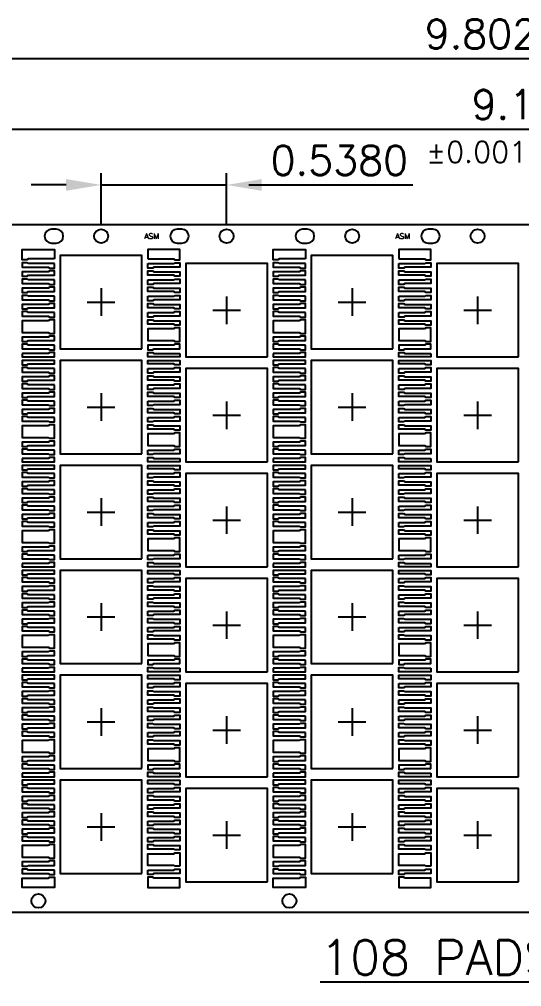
# Model space of a CAD drawing. Extents: x 32 to 268, y 59 to 388.
# Drawn here: x 98.9 to 142, y 58.9 to 141.9 of the extents above; entities that cross this region are included whole.
import ezdxf
from ezdxf.enums import TextEntityAlignment as Align
from ezdxf.lldxf.tags import DXFTag

# ---------------------------------------------------------------- set-up
doc = ezdxf.new("R2010")
doc.units = 0
doc.header["$LTSCALE"] = 8
doc.header["$MEASUREMENT"] = 0
for name, color, linetype in [('CEN', 2, 'CENTER'), ('COIN-LINE', 4, 'Continuous'), ('DIM', 7, 'Continuous'), ('LF-LINE', 1, 'Continuous'), ('PKG-OUT', 3, 'HIDDEN')]:
    doc.layers.add(name, color=color, linetype=linetype)
doc.styles.add('SIMPLEX', font='SIMPLEX.shx', dxfattribs={"height": 3})
tags = doc.linetypes.add('CENTER', pattern=[2, 1.25, -0.25, 0.25, -0.25]).pattern_tags.tags
tags[10:11] = [DXFTag(74, 4), DXFTag(75, 0), DXFTag(340, '0'), DXFTag(46, 1.0), DXFTag(50, 0.0), DXFTag(44, 0.0), DXFTag(45, 0.0)]
tags[8:9] = [DXFTag(74, 4), DXFTag(75, 0), DXFTag(340, '0'), DXFTag(46, 1.0), DXFTag(50, 0.0), DXFTag(44, 0.0), DXFTag(45, 0.0)]
tags[6:7] = [DXFTag(74, 4), DXFTag(75, 0), DXFTag(340, '0'), DXFTag(46, 1.0), DXFTag(50, 0.0), DXFTag(44, 0.0), DXFTag(45, 0.0)]
tags[4:5] = [DXFTag(74, 4), DXFTag(75, 0), DXFTag(340, '0'), DXFTag(46, 1.0), DXFTag(50, 0.0), DXFTag(44, 0.0), DXFTag(45, 0.0)]
tags = doc.linetypes.add('HIDDEN', pattern=[0.375, 0.25, -0.125]).pattern_tags.tags
tags[6:7] = [DXFTag(74, 4), DXFTag(75, 0), DXFTag(340, '0'), DXFTag(46, 1.0), DXFTag(50, 0.0), DXFTag(44, 0.0), DXFTag(45, 0.0)]
tags[4:5] = [DXFTag(74, 4), DXFTag(75, 0), DXFTag(340, '0'), DXFTag(46, 1.0), DXFTag(50, 0.0), DXFTag(44, 0.0), DXFTag(45, 0.0)]

msp = doc.modelspace()

# ---------------------------------------------------------------- linework, layer by layer
at = {"layer": 'CEN'}
for p, q in [((105.934, 118.79), (105.934, 116.423)), ((127.454, 118.79), (127.454, 116.423)), ((116.694, 118.09), (116.694, 115.723)), ((138.214, 118.09), (138.214, 115.723)), ((104.75, 117.607), (107.118, 117.607)), ((126.27, 117.607), (128.638, 117.607)), ((115.51, 116.907), (117.878, 116.907)), ((137.03, 116.907), (139.398, 116.907)), ((105.934, 109.79), (105.934, 107.423)), ((127.454, 109.79), (127.454, 107.423)), ((116.694, 109.09), (116.694, 106.723)), ((138.214, 109.09), (138.214, 106.723)), ((104.75, 108.607), (107.118, 108.607)), ((115.51, 107.907), (117.878, 107.907)), ((126.27, 108.607), (128.638, 108.607)), ((137.03, 107.907), (139.398, 107.907)), ((105.934, 100.79), (105.934, 98.423)), ((127.454, 100.79), (127.454, 98.423)), ((104.75, 99.607), (107.118, 99.607)), ((116.694, 100.09), (116.694, 97.723)), ((126.27, 99.607), (128.638, 99.607)), ((138.214, 100.09), (138.214, 97.723)), ((115.51, 98.907), (117.878, 98.907)), ((137.03, 98.907), (139.398, 98.907)), ((105.934, 91.79), (105.934, 89.423)), ((127.454, 91.79), (127.454, 89.423)), ((104.75, 90.607), (107.118, 90.607)), ((116.694, 91.09), (116.694, 88.723)), ((126.27, 90.607), (128.638, 90.607)), ((138.214, 91.09), (138.214, 88.723)), ((115.51, 89.907), (117.878, 89.907)), ((137.03, 89.907), (139.398, 89.907)), ((105.934, 82.79), (105.934, 80.423)), ((127.454, 82.79), (127.454, 80.423)), ((104.75, 81.607), (107.118, 81.607)), ((116.694, 82.09), (116.694, 79.723)), ((126.27, 81.607), (128.638, 81.607)), ((138.214, 82.09), (138.214, 79.723)), ((115.51, 80.907), (117.878, 80.907)), ((137.03, 80.907), (139.398, 80.907)), ((105.934, 73.79), (105.934, 71.423)), ((116.694, 73.09), (116.694, 70.723)), ((127.454, 73.79), (127.454, 71.423)), ((138.214, 73.09), (138.214, 70.723)), ((104.75, 72.607), (107.118, 72.607)), ((126.27, 72.607), (128.638, 72.607)), ((115.51, 71.907), (117.878, 71.907)), ((137.03, 71.907), (139.398, 71.907))]:
    msp.add_line(p, q, dxfattribs=at)
at = {"layer": 'COIN-LINE'}
for points in [[(45.974, 124.257), (238.854, 124.257)], [(238.854, 65.257), (45.974, 65.257)]]:
    msp.add_lwpolyline(points, dxfattribs=at)
for points in [[(101.694, 122.657), (102.094, 122.657, 1), (102.094, 123.857), (101.694, 123.857, 1)], [(112.454, 122.657), (112.854, 122.657, 1), (112.854, 123.857), (112.454, 123.857, 1)], [(123.214, 122.657), (123.614, 122.657, 1), (123.614, 123.857), (123.214, 123.857, 1)], [(133.974, 122.657), (134.374, 122.657, 1), (134.374, 123.857), (133.974, 123.857, 1)]]:
    msp.add_lwpolyline(points, format="xyb", close=True, dxfattribs=at)
for points in [[(101.934, 121.307), (99.714, 121.307), (99.574, 121.227), (99.174, 121.227), (99.174, 122.107), (101.934, 122.107)], [(109.934, 121.307), (112.154, 121.307), (112.294, 121.227), (112.694, 121.227), (112.694, 122.107), (109.934, 122.107)], [(123.454, 121.307), (121.234, 121.307), (121.094, 121.227), (120.694, 121.227), (120.694, 122.107), (123.454, 122.107)], [(131.454, 121.307), (133.674, 121.307), (133.814, 121.227), (134.214, 121.227), (134.214, 122.107), (131.454, 122.107)], [(101.934, 120.907), (99.714, 120.907), (99.574, 120.987), (99.174, 120.987), (99.174, 120.607), (101.394, 120.607), (101.534, 120.527), (101.934, 120.527)], [(101.534, 120.287), (101.394, 120.207), (99.174, 120.207), (99.174, 119.827), (99.574, 119.827), (99.714, 119.907), (101.934, 119.907), (101.934, 120.287)], [(109.934, 120.907), (112.154, 120.907), (112.294, 120.987), (112.694, 120.987), (112.694, 120.607), (110.474, 120.607), (110.334, 120.527), (109.934, 120.527)], [(110.334, 120.287), (110.474, 120.207), (112.694, 120.207), (112.694, 119.827), (112.294, 119.827), (112.154, 119.907), (109.934, 119.907), (109.934, 120.287)], [(123.454, 120.907), (121.234, 120.907), (121.094, 120.987), (120.694, 120.987), (120.694, 120.607), (122.914, 120.607), (123.054, 120.527), (123.454, 120.527)], [(123.054, 120.287), (122.914, 120.207), (120.694, 120.207), (120.694, 119.827), (121.094, 119.827), (121.234, 119.907), (123.454, 119.907), (123.454, 120.287)], [(131.454, 120.907), (133.674, 120.907), (133.814, 120.987), (134.214, 120.987), (134.214, 120.607), (131.994, 120.607), (131.854, 120.527), (131.454, 120.527)], [(131.854, 120.287), (131.994, 120.207), (134.214, 120.207), (134.214, 119.827), (133.814, 119.827), (133.674, 119.907), (131.454, 119.907), (131.454, 120.287)], [(101.934, 119.507), (99.714, 119.507), (99.574, 119.587), (99.174, 119.587), (99.174, 119.207), (101.394, 119.207), (101.534, 119.127), (101.934, 119.127)], [(109.934, 119.507), (112.154, 119.507), (112.294, 119.587), (112.694, 119.587), (112.694, 119.207), (110.474, 119.207), (110.334, 119.127), (109.934, 119.127)], [(123.454, 119.507), (121.234, 119.507), (121.094, 119.587), (120.694, 119.587), (120.694, 119.207), (122.914, 119.207), (123.054, 119.127), (123.454, 119.127)], [(131.454, 119.507), (133.674, 119.507), (133.814, 119.587), (134.214, 119.587), (134.214, 119.207), (131.994, 119.207), (131.854, 119.127), (131.454, 119.127)], [(101.534, 118.887), (101.394, 118.807), (99.174, 118.807), (99.174, 118.427), (99.574, 118.427), (99.714, 118.507), (101.934, 118.507), (101.934, 118.887)], [(110.334, 118.887), (110.474, 118.807), (112.694, 118.807), (112.694, 118.427), (112.294, 118.427), (112.154, 118.507), (109.934, 118.507), (109.934, 118.887)], [(123.054, 118.887), (122.914, 118.807), (120.694, 118.807), (120.694, 118.427), (121.094, 118.427), (121.234, 118.507), (123.454, 118.507), (123.454, 118.887)], [(131.854, 118.887), (131.994, 118.807), (134.214, 118.807), (134.214, 118.427), (133.814, 118.427), (133.674, 118.507), (131.454, 118.507), (131.454, 118.887)], [(101.934, 118.107), (99.714, 118.107), (99.574, 118.187), (99.174, 118.187), (99.174, 117.807), (101.394, 117.807), (101.534, 117.727), (101.934, 117.727)], [(109.934, 118.107), (112.154, 118.107), (112.294, 118.187), (112.694, 118.187), (112.694, 117.807), (110.474, 117.807), (110.334, 117.727), (109.934, 117.727)], [(123.454, 118.107), (121.234, 118.107), (121.094, 118.187), (120.694, 118.187), (120.694, 117.807), (122.914, 117.807), (123.054, 117.727), (123.454, 117.727)], [(131.454, 118.107), (133.674, 118.107), (133.814, 118.187), (134.214, 118.187), (134.214, 117.807), (131.994, 117.807), (131.854, 117.727), (131.454, 117.727)], [(101.534, 117.487), (101.394, 117.407), (99.174, 117.407), (99.174, 117.027), (99.574, 117.027), (99.714, 117.107), (101.934, 117.107), (101.934, 117.487)], [(110.334, 117.487), (110.474, 117.407), (112.694, 117.407), (112.694, 117.027), (112.294, 117.027), (112.154, 117.107), (109.934, 117.107), (109.934, 117.487)], [(123.054, 117.487), (122.914, 117.407), (120.694, 117.407), (120.694, 117.027), (121.094, 117.027), (121.234, 117.107), (123.454, 117.107), (123.454, 117.487)], [(131.854, 117.487), (131.994, 117.407), (134.214, 117.407), (134.214, 117.027), (133.814, 117.027), (133.674, 117.107), (131.454, 117.107), (131.454, 117.487)], [(101.934, 116.707), (99.714, 116.707), (99.574, 116.787), (99.174, 116.787), (99.174, 116.407), (101.394, 116.407), (101.534, 116.327), (101.934, 116.327)], [(109.934, 116.707), (112.154, 116.707), (112.294, 116.787), (112.694, 116.787), (112.694, 116.407), (110.474, 116.407), (110.334, 116.327), (109.934, 116.327)], [(123.454, 116.707), (121.234, 116.707), (121.094, 116.787), (120.694, 116.787), (120.694, 116.407), (122.914, 116.407), (123.054, 116.327), (123.454, 116.327)], [(131.454, 116.707), (133.674, 116.707), (133.814, 116.787), (134.214, 116.787), (134.214, 116.407), (131.994, 116.407), (131.854, 116.327), (131.454, 116.327)], [(101.394, 116.007), (99.174, 116.007), (99.174, 115.007), (101.394, 115.007), (101.534, 114.927), (101.934, 114.927), (101.934, 116.087), (101.534, 116.087)], [(110.334, 116.087), (110.474, 116.007), (112.694, 116.007), (112.694, 115.627), (112.294, 115.627), (112.154, 115.707), (109.934, 115.707), (109.934, 116.087)], [(112.154, 115.307), (109.934, 115.307), (109.934, 114.307), (112.154, 114.307), (112.294, 114.227), (112.694, 114.227), (112.694, 115.387), (112.294, 115.387)], [(122.914, 116.007), (120.694, 116.007), (120.694, 115.007), (122.914, 115.007), (123.054, 114.927), (123.454, 114.927), (123.454, 116.087), (123.054, 116.087)], [(131.854, 116.087), (131.994, 116.007), (134.214, 116.007), (134.214, 115.627), (133.814, 115.627), (133.674, 115.707), (131.454, 115.707), (131.454, 116.087)], [(133.674, 115.307), (131.454, 115.307), (131.454, 114.307), (133.674, 114.307), (133.814, 114.227), (134.214, 114.227), (134.214, 115.387), (133.814, 115.387)], [(101.534, 114.687), (101.394, 114.607), (99.174, 114.607), (99.174, 114.227), (99.574, 114.227), (99.714, 114.307), (101.934, 114.307), (101.934, 114.687)], [(123.054, 114.687), (122.914, 114.607), (120.694, 114.607), (120.694, 114.227), (121.094, 114.227), (121.234, 114.307), (123.454, 114.307), (123.454, 114.687)], [(101.934, 113.907), (99.714, 113.907), (99.574, 113.987), (99.174, 113.987), (99.174, 113.607), (101.394, 113.607), (101.534, 113.527), (101.934, 113.527)], [(112.294, 113.987), (112.154, 113.907), (109.934, 113.907), (109.934, 113.527), (110.334, 113.527), (110.474, 113.607), (112.694, 113.607), (112.694, 113.987)], [(123.454, 113.907), (121.234, 113.907), (121.094, 113.987), (120.694, 113.987), (120.694, 113.607), (122.914, 113.607), (123.054, 113.527), (123.454, 113.527)], [(133.814, 113.987), (133.674, 113.907), (131.454, 113.907), (131.454, 113.527), (131.854, 113.527), (131.994, 113.607), (134.214, 113.607), (134.214, 113.987)], [(99.174, 113.207), (99.174, 112.907), (101.934, 112.907), (101.934, 113.287), (101.534, 113.287), (101.394, 113.207)], [(112.694, 113.207), (112.694, 112.907), (109.934, 112.907), (109.934, 113.287), (110.334, 113.287), (110.474, 113.207)], [(120.694, 113.207), (120.694, 112.907), (123.454, 112.907), (123.454, 113.287), (123.054, 113.287), (122.914, 113.207)], [(134.214, 113.207), (134.214, 112.907), (131.454, 112.907), (131.454, 113.287), (131.854, 113.287), (131.994, 113.207)], [(99.714, 112.307), (101.934, 112.307), (101.934, 112.607), (99.174, 112.607), (99.174, 112.227), (99.574, 112.227)], [(101.934, 111.907), (99.714, 111.907), (99.574, 111.987), (99.174, 111.987), (99.174, 111.607), (101.394, 111.607), (101.534, 111.527), (101.934, 111.527)], [(112.154, 112.307), (109.934, 112.307), (109.934, 112.607), (112.694, 112.607), (112.694, 112.227), (112.294, 112.227)], [(109.934, 111.907), (112.154, 111.907), (112.294, 111.987), (112.694, 111.987), (112.694, 111.607), (110.474, 111.607), (110.334, 111.527), (109.934, 111.527)], [(121.234, 112.307), (123.454, 112.307), (123.454, 112.607), (120.694, 112.607), (120.694, 112.227), (121.094, 112.227)], [(123.454, 111.907), (121.234, 111.907), (121.094, 111.987), (120.694, 111.987), (120.694, 111.607), (122.914, 111.607), (123.054, 111.527), (123.454, 111.527)], [(133.674, 112.307), (131.454, 112.307), (131.454, 112.607), (134.214, 112.607), (134.214, 112.227), (133.814, 112.227)], [(131.454, 111.907), (133.674, 111.907), (133.814, 111.987), (134.214, 111.987), (134.214, 111.607), (131.994, 111.607), (131.854, 111.527), (131.454, 111.527)], [(101.534, 111.287), (101.394, 111.207), (99.174, 111.207), (99.174, 110.827), (99.574, 110.827), (99.714, 110.907), (101.934, 110.907), (101.934, 111.287)], [(110.334, 111.287), (110.474, 111.207), (112.694, 111.207), (112.694, 110.827), (112.294, 110.827), (112.154, 110.907), (109.934, 110.907), (109.934, 111.287)], [(123.054, 111.287), (122.914, 111.207), (120.694, 111.207), (120.694, 110.827), (121.094, 110.827), (121.234, 110.907), (123.454, 110.907), (123.454, 111.287)], [(131.854, 111.287), (131.994, 111.207), (134.214, 111.207), (134.214, 110.827), (133.814, 110.827), (133.674, 110.907), (131.454, 110.907), (131.454, 111.287)], [(101.934, 110.507), (99.714, 110.507), (99.574, 110.587), (99.174, 110.587), (99.174, 110.207), (101.394, 110.207), (101.534, 110.127), (101.934, 110.127)], [(109.934, 110.507), (112.154, 110.507), (112.294, 110.587), (112.694, 110.587), (112.694, 110.207), (110.474, 110.207), (110.334, 110.127), (109.934, 110.127)], [(123.454, 110.507), (121.234, 110.507), (121.094, 110.587), (120.694, 110.587), (120.694, 110.207), (122.914, 110.207), (123.054, 110.127), (123.454, 110.127)], [(131.454, 110.507), (133.674, 110.507), (133.814, 110.587), (134.214, 110.587), (134.214, 110.207), (131.994, 110.207), (131.854, 110.127), (131.454, 110.127)], [(101.534, 109.887), (101.394, 109.807), (99.174, 109.807), (99.174, 109.427), (99.574, 109.427), (99.714, 109.507), (101.934, 109.507), (101.934, 109.887)], [(110.334, 109.887), (110.474, 109.807), (112.694, 109.807), (112.694, 109.427), (112.294, 109.427), (112.154, 109.507), (109.934, 109.507), (109.934, 109.887)], [(123.054, 109.887), (122.914, 109.807), (120.694, 109.807), (120.694, 109.427), (121.094, 109.427), (121.234, 109.507), (123.454, 109.507), (123.454, 109.887)], [(131.854, 109.887), (131.994, 109.807), (134.214, 109.807), (134.214, 109.427), (133.814, 109.427), (133.674, 109.507), (131.454, 109.507), (131.454, 109.887)], [(101.934, 109.107), (99.714, 109.107), (99.574, 109.187), (99.174, 109.187), (99.174, 108.807), (101.394, 108.807), (101.534, 108.727), (101.934, 108.727)], [(109.934, 109.107), (112.154, 109.107), (112.294, 109.187), (112.694, 109.187), (112.694, 108.807), (110.474, 108.807), (110.334, 108.727), (109.934, 108.727)], [(123.454, 109.107), (121.234, 109.107), (121.094, 109.187), (120.694, 109.187), (120.694, 108.807), (122.914, 108.807), (123.054, 108.727), (123.454, 108.727)], [(131.454, 109.107), (133.674, 109.107), (133.814, 109.187), (134.214, 109.187), (134.214, 108.807), (131.994, 108.807), (131.854, 108.727), (131.454, 108.727)], [(101.534, 108.487), (101.394, 108.407), (99.174, 108.407), (99.174, 108.027), (99.574, 108.027), (99.714, 108.107), (101.934, 108.107), (101.934, 108.487)], [(110.334, 108.487), (110.474, 108.407), (112.694, 108.407), (112.694, 108.027), (112.294, 108.027), (112.154, 108.107), (109.934, 108.107), (109.934, 108.487)], [(123.054, 108.487), (122.914, 108.407), (120.694, 108.407), (120.694, 108.027), (121.094, 108.027), (121.234, 108.107), (123.454, 108.107), (123.454, 108.487)], [(131.854, 108.487), (131.994, 108.407), (134.214, 108.407), (134.214, 108.027), (133.814, 108.027), (133.674, 108.107), (131.454, 108.107), (131.454, 108.487)], [(101.934, 107.707), (99.714, 107.707), (99.574, 107.787), (99.174, 107.787), (99.174, 107.407), (101.394, 107.407), (101.534, 107.327), (101.934, 107.327)], [(101.394, 107.007), (99.174, 107.007), (99.174, 106.007), (101.394, 106.007), (101.534, 105.927), (101.934, 105.927), (101.934, 107.087), (101.534, 107.087)], [(109.934, 107.707), (112.154, 107.707), (112.294, 107.787), (112.694, 107.787), (112.694, 107.407), (110.474, 107.407), (110.334, 107.327), (109.934, 107.327)], [(110.334, 107.087), (110.474, 107.007), (112.694, 107.007), (112.694, 106.627), (112.294, 106.627), (112.154, 106.707), (109.934, 106.707), (109.934, 107.087)], [(123.454, 107.707), (121.234, 107.707), (121.094, 107.787), (120.694, 107.787), (120.694, 107.407), (122.914, 107.407), (123.054, 107.327), (123.454, 107.327)], [(122.914, 107.007), (120.694, 107.007), (120.694, 106.007), (122.914, 106.007), (123.054, 105.927), (123.454, 105.927), (123.454, 107.087), (123.054, 107.087)], [(131.454, 107.707), (133.674, 107.707), (133.814, 107.787), (134.214, 107.787), (134.214, 107.407), (131.994, 107.407), (131.854, 107.327), (131.454, 107.327)], [(131.854, 107.087), (131.994, 107.007), (134.214, 107.007), (134.214, 106.627), (133.814, 106.627), (133.674, 106.707), (131.454, 106.707), (131.454, 107.087)], [(112.154, 106.307), (109.934, 106.307), (109.934, 105.307), (112.154, 105.307), (112.294, 105.227), (112.694, 105.227), (112.694, 106.387), (112.294, 106.387)], [(133.674, 106.307), (131.454, 106.307), (131.454, 105.307), (133.674, 105.307), (133.814, 105.227), (134.214, 105.227), (134.214, 106.387), (133.814, 106.387)], [(101.534, 105.687), (101.394, 105.607), (99.174, 105.607), (99.174, 105.227), (99.574, 105.227), (99.714, 105.307), (101.934, 105.307), (101.934, 105.687)], [(123.054, 105.687), (122.914, 105.607), (120.694, 105.607), (120.694, 105.227), (121.094, 105.227), (121.234, 105.307), (123.454, 105.307), (123.454, 105.687)], [(101.934, 104.907), (99.714, 104.907), (99.574, 104.987), (99.174, 104.987), (99.174, 104.607), (101.394, 104.607), (101.534, 104.527), (101.934, 104.527)], [(109.934, 104.907), (112.154, 104.907), (112.294, 104.987), (112.694, 104.987), (112.694, 104.607), (110.474, 104.607), (110.334, 104.527), (109.934, 104.527)], [(123.454, 104.907), (121.234, 104.907), (121.094, 104.987), (120.694, 104.987), (120.694, 104.607), (122.914, 104.607), (123.054, 104.527), (123.454, 104.527)], [(131.454, 104.907), (133.674, 104.907), (133.814, 104.987), (134.214, 104.987), (134.214, 104.607), (131.994, 104.607), (131.854, 104.527), (131.454, 104.527)], [(99.174, 104.207), (99.174, 103.907), (101.934, 103.907), (101.934, 104.287), (101.534, 104.287), (101.394, 104.207)], [(112.694, 104.207), (112.694, 103.907), (109.934, 103.907), (109.934, 104.287), (110.334, 104.287), (110.474, 104.207)], [(120.694, 104.207), (120.694, 103.907), (123.454, 103.907), (123.454, 104.287), (123.054, 104.287), (122.914, 104.207)], [(134.214, 104.207), (134.214, 103.907), (131.454, 103.907), (131.454, 104.287), (131.854, 104.287), (131.994, 104.207)], [(99.714, 103.307), (101.934, 103.307), (101.934, 103.607), (99.174, 103.607), (99.174, 103.227), (99.574, 103.227)], [(101.934, 102.907), (99.714, 102.907), (99.574, 102.987), (99.174, 102.987), (99.174, 102.607), (101.394, 102.607), (101.534, 102.527), (101.934, 102.527)], [(112.154, 103.307), (109.934, 103.307), (109.934, 103.607), (112.694, 103.607), (112.694, 103.227), (112.294, 103.227)], [(109.934, 102.907), (112.154, 102.907), (112.294, 102.987), (112.694, 102.987), (112.694, 102.607), (110.474, 102.607), (110.334, 102.527), (109.934, 102.527)], [(121.234, 103.307), (123.454, 103.307), (123.454, 103.607), (120.694, 103.607), (120.694, 103.227), (121.094, 103.227)], [(123.454, 102.907), (121.234, 102.907), (121.094, 102.987), (120.694, 102.987), (120.694, 102.607), (122.914, 102.607), (123.054, 102.527), (123.454, 102.527)], [(133.674, 103.307), (131.454, 103.307), (131.454, 103.607), (134.214, 103.607), (134.214, 103.227), (133.814, 103.227)], [(131.454, 102.907), (133.674, 102.907), (133.814, 102.987), (134.214, 102.987), (134.214, 102.607), (131.994, 102.607), (131.854, 102.527), (131.454, 102.527)], [(101.534, 102.287), (101.394, 102.207), (99.174, 102.207), (99.174, 101.827), (99.574, 101.827), (99.714, 101.907), (101.934, 101.907), (101.934, 102.287)], [(110.334, 102.287), (110.474, 102.207), (112.694, 102.207), (112.694, 101.827), (112.294, 101.827), (112.154, 101.907), (109.934, 101.907), (109.934, 102.287)], [(123.054, 102.287), (122.914, 102.207), (120.694, 102.207), (120.694, 101.827), (121.094, 101.827), (121.234, 101.907), (123.454, 101.907), (123.454, 102.287)], [(131.854, 102.287), (131.994, 102.207), (134.214, 102.207), (134.214, 101.827), (133.814, 101.827), (133.674, 101.907), (131.454, 101.907), (131.454, 102.287)], [(101.934, 101.507), (99.714, 101.507), (99.574, 101.587), (99.174, 101.587), (99.174, 101.207), (101.394, 101.207), (101.534, 101.127), (101.934, 101.127)], [(109.934, 101.507), (112.154, 101.507), (112.294, 101.587), (112.694, 101.587), (112.694, 101.207), (110.474, 101.207), (110.334, 101.127), (109.934, 101.127)], [(123.454, 101.507), (121.234, 101.507), (121.094, 101.587), (120.694, 101.587), (120.694, 101.207), (122.914, 101.207), (123.054, 101.127), (123.454, 101.127)], [(131.454, 101.507), (133.674, 101.507), (133.814, 101.587), (134.214, 101.587), (134.214, 101.207), (131.994, 101.207), (131.854, 101.127), (131.454, 101.127)], [(101.534, 100.887), (101.394, 100.807), (99.174, 100.807), (99.174, 100.427), (99.574, 100.427), (99.714, 100.507), (101.934, 100.507), (101.934, 100.887)], [(110.334, 100.887), (110.474, 100.807), (112.694, 100.807), (112.694, 100.427), (112.294, 100.427), (112.154, 100.507), (109.934, 100.507), (109.934, 100.887)], [(123.054, 100.887), (122.914, 100.807), (120.694, 100.807), (120.694, 100.427), (121.094, 100.427), (121.234, 100.507), (123.454, 100.507), (123.454, 100.887)], [(131.854, 100.887), (131.994, 100.807), (134.214, 100.807), (134.214, 100.427), (133.814, 100.427), (133.674, 100.507), (131.454, 100.507), (131.454, 100.887)], [(101.934, 100.107), (99.714, 100.107), (99.574, 100.187), (99.174, 100.187), (99.174, 99.807), (101.394, 99.807), (101.534, 99.727), (101.934, 99.727)], [(109.934, 100.107), (112.154, 100.107), (112.294, 100.187), (112.694, 100.187), (112.694, 99.807), (110.474, 99.807), (110.334, 99.727), (109.934, 99.727)], [(123.454, 100.107), (121.234, 100.107), (121.094, 100.187), (120.694, 100.187), (120.694, 99.807), (122.914, 99.807), (123.054, 99.727), (123.454, 99.727)], [(131.454, 100.107), (133.674, 100.107), (133.814, 100.187), (134.214, 100.187), (134.214, 99.807), (131.994, 99.807), (131.854, 99.727), (131.454, 99.727)], [(101.534, 99.487), (101.394, 99.407), (99.174, 99.407), (99.174, 99.027), (99.574, 99.027), (99.714, 99.107), (101.934, 99.107), (101.934, 99.487)], [(101.934, 98.707), (99.714, 98.707), (99.574, 98.787), (99.174, 98.787), (99.174, 98.407), (101.394, 98.407), (101.534, 98.327), (101.934, 98.327)], [(110.334, 99.487), (110.474, 99.407), (112.694, 99.407), (112.694, 99.027), (112.294, 99.027), (112.154, 99.107), (109.934, 99.107), (109.934, 99.487)], [(109.934, 98.707), (112.154, 98.707), (112.294, 98.787), (112.694, 98.787), (112.694, 98.407), (110.474, 98.407), (110.334, 98.327), (109.934, 98.327)], [(123.054, 99.487), (122.914, 99.407), (120.694, 99.407), (120.694, 99.027), (121.094, 99.027), (121.234, 99.107), (123.454, 99.107), (123.454, 99.487)], [(123.454, 98.707), (121.234, 98.707), (121.094, 98.787), (120.694, 98.787), (120.694, 98.407), (122.914, 98.407), (123.054, 98.327), (123.454, 98.327)], [(131.854, 99.487), (131.994, 99.407), (134.214, 99.407), (134.214, 99.027), (133.814, 99.027), (133.674, 99.107), (131.454, 99.107), (131.454, 99.487)], [(131.454, 98.707), (133.674, 98.707), (133.814, 98.787), (134.214, 98.787), (134.214, 98.407), (131.994, 98.407), (131.854, 98.327), (131.454, 98.327)], [(101.394, 98.007), (99.174, 98.007), (99.174, 97.007), (101.394, 97.007), (101.534, 96.927), (101.934, 96.927), (101.934, 98.087), (101.534, 98.087)], [(110.334, 98.087), (110.474, 98.007), (112.694, 98.007), (112.694, 97.627), (112.294, 97.627), (112.154, 97.707), (109.934, 97.707), (109.934, 98.087)], [(122.914, 98.007), (120.694, 98.007), (120.694, 97.007), (122.914, 97.007), (123.054, 96.927), (123.454, 96.927), (123.454, 98.087), (123.054, 98.087)], [(131.854, 98.087), (131.994, 98.007), (134.214, 98.007), (134.214, 97.627), (133.814, 97.627), (133.674, 97.707), (131.454, 97.707), (131.454, 98.087)], [(112.154, 97.307), (109.934, 97.307), (109.934, 96.307), (112.154, 96.307), (112.294, 96.227), (112.694, 96.227), (112.694, 97.387), (112.294, 97.387)], [(133.674, 97.307), (131.454, 97.307), (131.454, 96.307), (133.674, 96.307), (133.814, 96.227), (134.214, 96.227), (134.214, 97.387), (133.814, 97.387)], [(101.534, 96.687), (101.394, 96.607), (99.174, 96.607), (99.174, 96.227), (99.574, 96.227), (99.714, 96.307), (101.934, 96.307), (101.934, 96.687)], [(123.054, 96.687), (122.914, 96.607), (120.694, 96.607), (120.694, 96.227), (121.094, 96.227), (121.234, 96.307), (123.454, 96.307), (123.454, 96.687)], [(101.934, 95.907), (99.714, 95.907), (99.574, 95.987), (99.174, 95.987), (99.174, 95.607), (101.394, 95.607), (101.534, 95.527), (101.934, 95.527)], [(109.934, 95.907), (112.154, 95.907), (112.294, 95.987), (112.694, 95.987), (112.694, 95.607), (110.474, 95.607), (110.334, 95.527), (109.934, 95.527)], [(123.454, 95.907), (121.234, 95.907), (121.094, 95.987), (120.694, 95.987), (120.694, 95.607), (122.914, 95.607), (123.054, 95.527), (123.454, 95.527)], [(131.454, 95.907), (133.674, 95.907), (133.814, 95.987), (134.214, 95.987), (134.214, 95.607), (131.994, 95.607), (131.854, 95.527), (131.454, 95.527)], [(99.174, 95.207), (99.174, 94.907), (101.934, 94.907), (101.934, 95.287), (101.534, 95.287), (101.394, 95.207)], [(99.714, 94.307), (101.934, 94.307), (101.934, 94.607), (99.174, 94.607), (99.174, 94.227), (99.574, 94.227)], [(112.694, 95.207), (112.694, 94.907), (109.934, 94.907), (109.934, 95.287), (110.334, 95.287), (110.474, 95.207)], [(112.154, 94.307), (109.934, 94.307), (109.934, 94.607), (112.694, 94.607), (112.694, 94.227), (112.294, 94.227)], [(120.694, 95.207), (120.694, 94.907), (123.454, 94.907), (123.454, 95.287), (123.054, 95.287), (122.914, 95.207)], [(121.234, 94.307), (123.454, 94.307), (123.454, 94.607), (120.694, 94.607), (120.694, 94.227), (121.094, 94.227)], [(134.214, 95.207), (134.214, 94.907), (131.454, 94.907), (131.454, 95.287), (131.854, 95.287), (131.994, 95.207)], [(133.674, 94.307), (131.454, 94.307), (131.454, 94.607), (134.214, 94.607), (134.214, 94.227), (133.814, 94.227)], [(101.934, 93.907), (99.714, 93.907), (99.574, 93.987), (99.174, 93.987), (99.174, 93.607), (101.394, 93.607), (101.534, 93.527), (101.934, 93.527)], [(109.934, 93.907), (112.154, 93.907), (112.294, 93.987), (112.694, 93.987), (112.694, 93.607), (110.474, 93.607), (110.334, 93.527), (109.934, 93.527)], [(123.454, 93.907), (121.234, 93.907), (121.094, 93.987), (120.694, 93.987), (120.694, 93.607), (122.914, 93.607), (123.054, 93.527), (123.454, 93.527)], [(131.454, 93.907), (133.674, 93.907), (133.814, 93.987), (134.214, 93.987), (134.214, 93.607), (131.994, 93.607), (131.854, 93.527), (131.454, 93.527)], [(101.534, 93.287), (101.394, 93.207), (99.174, 93.207), (99.174, 92.827), (99.574, 92.827), (99.714, 92.907), (101.934, 92.907), (101.934, 93.287)], [(110.334, 93.287), (110.474, 93.207), (112.694, 93.207), (112.694, 92.827), (112.294, 92.827), (112.154, 92.907), (109.934, 92.907), (109.934, 93.287)], [(123.054, 93.287), (122.914, 93.207), (120.694, 93.207), (120.694, 92.827), (121.094, 92.827), (121.234, 92.907), (123.454, 92.907), (123.454, 93.287)], [(131.854, 93.287), (131.994, 93.207), (134.214, 93.207), (134.214, 92.827), (133.814, 92.827), (133.674, 92.907), (131.454, 92.907), (131.454, 93.287)], [(101.934, 92.507), (99.714, 92.507), (99.574, 92.587), (99.174, 92.587), (99.174, 92.207), (101.394, 92.207), (101.534, 92.127), (101.934, 92.127)], [(109.934, 92.507), (112.154, 92.507), (112.294, 92.587), (112.694, 92.587), (112.694, 92.207), (110.474, 92.207), (110.334, 92.127), (109.934, 92.127)], [(123.454, 92.507), (121.234, 92.507), (121.094, 92.587), (120.694, 92.587), (120.694, 92.207), (122.914, 92.207), (123.054, 92.127), (123.454, 92.127)], [(131.454, 92.507), (133.674, 92.507), (133.814, 92.587), (134.214, 92.587), (134.214, 92.207), (131.994, 92.207), (131.854, 92.127), (131.454, 92.127)], [(101.534, 91.887), (101.394, 91.807), (99.174, 91.807), (99.174, 91.427), (99.574, 91.427), (99.714, 91.507), (101.934, 91.507), (101.934, 91.887)], [(110.334, 91.887), (110.474, 91.807), (112.694, 91.807), (112.694, 91.427), (112.294, 91.427), (112.154, 91.507), (109.934, 91.507), (109.934, 91.887)], [(123.054, 91.887), (122.914, 91.807), (120.694, 91.807), (120.694, 91.427), (121.094, 91.427), (121.234, 91.507), (123.454, 91.507), (123.454, 91.887)], [(131.854, 91.887), (131.994, 91.807), (134.214, 91.807), (134.214, 91.427), (133.814, 91.427), (133.674, 91.507), (131.454, 91.507), (131.454, 91.887)], [(101.934, 91.107), (99.714, 91.107), (99.574, 91.187), (99.174, 91.187), (99.174, 90.807), (101.394, 90.807), (101.534, 90.727), (101.934, 90.727)], [(101.534, 90.487), (101.394, 90.407), (99.174, 90.407), (99.174, 90.027), (99.574, 90.027), (99.714, 90.107), (101.934, 90.107), (101.934, 90.487)], [(109.934, 91.107), (112.154, 91.107), (112.294, 91.187), (112.694, 91.187), (112.694, 90.807), (110.474, 90.807), (110.334, 90.727), (109.934, 90.727)], [(110.334, 90.487), (110.474, 90.407), (112.694, 90.407), (112.694, 90.027), (112.294, 90.027), (112.154, 90.107), (109.934, 90.107), (109.934, 90.487)], [(123.454, 91.107), (121.234, 91.107), (121.094, 91.187), (120.694, 91.187), (120.694, 90.807), (122.914, 90.807), (123.054, 90.727), (123.454, 90.727)], [(123.054, 90.487), (122.914, 90.407), (120.694, 90.407), (120.694, 90.027), (121.094, 90.027), (121.234, 90.107), (123.454, 90.107), (123.454, 90.487)], [(131.454, 91.107), (133.674, 91.107), (133.814, 91.187), (134.214, 91.187), (134.214, 90.807), (131.994, 90.807), (131.854, 90.727), (131.454, 90.727)], [(131.854, 90.487), (131.994, 90.407), (134.214, 90.407), (134.214, 90.027), (133.814, 90.027), (133.674, 90.107), (131.454, 90.107), (131.454, 90.487)], [(101.934, 89.707), (99.714, 89.707), (99.574, 89.787), (99.174, 89.787), (99.174, 89.407), (101.394, 89.407), (101.534, 89.327), (101.934, 89.327)], [(109.934, 89.707), (112.154, 89.707), (112.294, 89.787), (112.694, 89.787), (112.694, 89.407), (110.474, 89.407), (110.334, 89.327), (109.934, 89.327)], [(123.454, 89.707), (121.234, 89.707), (121.094, 89.787), (120.694, 89.787), (120.694, 89.407), (122.914, 89.407), (123.054, 89.327), (123.454, 89.327)], [(131.454, 89.707), (133.674, 89.707), (133.814, 89.787), (134.214, 89.787), (134.214, 89.407), (131.994, 89.407), (131.854, 89.327), (131.454, 89.327)], [(101.394, 89.007), (99.174, 89.007), (99.174, 88.007), (101.394, 88.007), (101.534, 87.927), (101.934, 87.927), (101.934, 89.087), (101.534, 89.087)], [(110.334, 89.087), (110.474, 89.007), (112.694, 89.007), (112.694, 88.627), (112.294, 88.627), (112.154, 88.707), (109.934, 88.707), (109.934, 89.087)], [(122.914, 89.007), (120.694, 89.007), (120.694, 88.007), (122.914, 88.007), (123.054, 87.927), (123.454, 87.927), (123.454, 89.087), (123.054, 89.087)], [(131.854, 89.087), (131.994, 89.007), (134.214, 89.007), (134.214, 88.627), (133.814, 88.627), (133.674, 88.707), (131.454, 88.707), (131.454, 89.087)], [(112.154, 88.307), (109.934, 88.307), (109.934, 87.307), (112.154, 87.307), (112.294, 87.227), (112.694, 87.227), (112.694, 88.387), (112.294, 88.387)], [(133.674, 88.307), (131.454, 88.307), (131.454, 87.307), (133.674, 87.307), (133.814, 87.227), (134.214, 87.227), (134.214, 88.387), (133.814, 88.387)], [(101.534, 87.687), (101.394, 87.607), (99.174, 87.607), (99.174, 87.227), (99.574, 87.227), (99.714, 87.307), (101.934, 87.307), (101.934, 87.687)], [(123.054, 87.687), (122.914, 87.607), (120.694, 87.607), (120.694, 87.227), (121.094, 87.227), (121.234, 87.307), (123.454, 87.307), (123.454, 87.687)], [(101.934, 86.907), (99.714, 86.907), (99.574, 86.987), (99.174, 86.987), (99.174, 86.607), (101.394, 86.607), (101.534, 86.527), (101.934, 86.527)], [(99.174, 86.207), (99.174, 85.907), (101.934, 85.907), (101.934, 86.287), (101.534, 86.287), (101.394, 86.207)], [(112.294, 86.987), (112.154, 86.907), (109.934, 86.907), (109.934, 86.527), (110.334, 86.527), (110.474, 86.607), (112.694, 86.607), (112.694, 86.987)], [(112.694, 86.207), (112.694, 85.907), (109.934, 85.907), (109.934, 86.287), (110.334, 86.287), (110.474, 86.207)], [(123.454, 86.907), (121.234, 86.907), (121.094, 86.987), (120.694, 86.987), (120.694, 86.607), (122.914, 86.607), (123.054, 86.527), (123.454, 86.527)], [(120.694, 86.207), (120.694, 85.907), (123.454, 85.907), (123.454, 86.287), (123.054, 86.287), (122.914, 86.207)], [(133.814, 86.987), (133.674, 86.907), (131.454, 86.907), (131.454, 86.527), (131.854, 86.527), (131.994, 86.607), (134.214, 86.607), (134.214, 86.987)], [(134.214, 86.207), (134.214, 85.907), (131.454, 85.907), (131.454, 86.287), (131.854, 86.287), (131.994, 86.207)], [(99.714, 85.307), (101.934, 85.307), (101.934, 85.607), (99.174, 85.607), (99.174, 85.227), (99.574, 85.227)], [(112.154, 85.307), (109.934, 85.307), (109.934, 85.607), (112.694, 85.607), (112.694, 85.227), (112.294, 85.227)], [(121.234, 85.307), (123.454, 85.307), (123.454, 85.607), (120.694, 85.607), (120.694, 85.227), (121.094, 85.227)], [(133.674, 85.307), (131.454, 85.307), (131.454, 85.607), (134.214, 85.607), (134.214, 85.227), (133.814, 85.227)], [(101.934, 84.907), (99.714, 84.907), (99.574, 84.987), (99.174, 84.987), (99.174, 84.607), (101.394, 84.607), (101.534, 84.527), (101.934, 84.527)], [(109.934, 84.907), (112.154, 84.907), (112.294, 84.987), (112.694, 84.987), (112.694, 84.607), (110.474, 84.607), (110.334, 84.527), (109.934, 84.527)], [(123.454, 84.907), (121.234, 84.907), (121.094, 84.987), (120.694, 84.987), (120.694, 84.607), (122.914, 84.607), (123.054, 84.527), (123.454, 84.527)], [(131.454, 84.907), (133.674, 84.907), (133.814, 84.987), (134.214, 84.987), (134.214, 84.607), (131.994, 84.607), (131.854, 84.527), (131.454, 84.527)], [(101.534, 84.287), (101.394, 84.207), (99.174, 84.207), (99.174, 83.827), (99.574, 83.827), (99.714, 83.907), (101.934, 83.907), (101.934, 84.287)], [(110.334, 84.287), (110.474, 84.207), (112.694, 84.207), (112.694, 83.827), (112.294, 83.827), (112.154, 83.907), (109.934, 83.907), (109.934, 84.287)], [(123.054, 84.287), (122.914, 84.207), (120.694, 84.207), (120.694, 83.827), (121.094, 83.827), (121.234, 83.907), (123.454, 83.907), (123.454, 84.287)], [(131.854, 84.287), (131.994, 84.207), (134.214, 84.207), (134.214, 83.827), (133.814, 83.827), (133.674, 83.907), (131.454, 83.907), (131.454, 84.287)], [(101.934, 83.507), (99.714, 83.507), (99.574, 83.587), (99.174, 83.587), (99.174, 83.207), (101.394, 83.207), (101.534, 83.127), (101.934, 83.127)], [(109.934, 83.507), (112.154, 83.507), (112.294, 83.587), (112.694, 83.587), (112.694, 83.207), (110.474, 83.207), (110.334, 83.127), (109.934, 83.127)], [(123.454, 83.507), (121.234, 83.507), (121.094, 83.587), (120.694, 83.587), (120.694, 83.207), (122.914, 83.207), (123.054, 83.127), (123.454, 83.127)], [(131.454, 83.507), (133.674, 83.507), (133.814, 83.587), (134.214, 83.587), (134.214, 83.207), (131.994, 83.207), (131.854, 83.127), (131.454, 83.127)], [(101.534, 82.887), (101.394, 82.807), (99.174, 82.807), (99.174, 82.427), (99.574, 82.427), (99.714, 82.507), (101.934, 82.507), (101.934, 82.887)], [(101.934, 82.107), (99.714, 82.107), (99.574, 82.187), (99.174, 82.187), (99.174, 81.807), (101.394, 81.807), (101.534, 81.727), (101.934, 81.727)], [(110.334, 82.887), (110.474, 82.807), (112.694, 82.807), (112.694, 82.427), (112.294, 82.427), (112.154, 82.507), (109.934, 82.507), (109.934, 82.887)], [(109.934, 82.107), (112.154, 82.107), (112.294, 82.187), (112.694, 82.187), (112.694, 81.807), (110.474, 81.807), (110.334, 81.727), (109.934, 81.727)], [(123.054, 82.887), (122.914, 82.807), (120.694, 82.807), (120.694, 82.427), (121.094, 82.427), (121.234, 82.507), (123.454, 82.507), (123.454, 82.887)], [(123.454, 82.107), (121.234, 82.107), (121.094, 82.187), (120.694, 82.187), (120.694, 81.807), (122.914, 81.807), (123.054, 81.727), (123.454, 81.727)], [(131.854, 82.887), (131.994, 82.807), (134.214, 82.807), (134.214, 82.427), (133.814, 82.427), (133.674, 82.507), (131.454, 82.507), (131.454, 82.887)], [(131.454, 82.107), (133.674, 82.107), (133.814, 82.187), (134.214, 82.187), (134.214, 81.807), (131.994, 81.807), (131.854, 81.727), (131.454, 81.727)], [(101.534, 81.487), (101.394, 81.407), (99.174, 81.407), (99.174, 81.027), (99.574, 81.027), (99.714, 81.107), (101.934, 81.107), (101.934, 81.487)], [(110.334, 81.487), (110.474, 81.407), (112.694, 81.407), (112.694, 81.027), (112.294, 81.027), (112.154, 81.107), (109.934, 81.107), (109.934, 81.487)], [(123.054, 81.487), (122.914, 81.407), (120.694, 81.407), (120.694, 81.027), (121.094, 81.027), (121.234, 81.107), (123.454, 81.107), (123.454, 81.487)], [(131.854, 81.487), (131.994, 81.407), (134.214, 81.407), (134.214, 81.027), (133.814, 81.027), (133.674, 81.107), (131.454, 81.107), (131.454, 81.487)], [(101.934, 80.707), (99.714, 80.707), (99.574, 80.787), (99.174, 80.787), (99.174, 80.407), (101.394, 80.407), (101.534, 80.327), (101.934, 80.327)], [(109.934, 80.707), (112.154, 80.707), (112.294, 80.787), (112.694, 80.787), (112.694, 80.407), (110.474, 80.407), (110.334, 80.327), (109.934, 80.327)], [(123.454, 80.707), (121.234, 80.707), (121.094, 80.787), (120.694, 80.787), (120.694, 80.407), (122.914, 80.407), (123.054, 80.327), (123.454, 80.327)], [(131.454, 80.707), (133.674, 80.707), (133.814, 80.787), (134.214, 80.787), (134.214, 80.407), (131.994, 80.407), (131.854, 80.327), (131.454, 80.327)], [(101.394, 80.007), (99.174, 80.007), (99.174, 79.007), (101.394, 79.007), (101.534, 78.927), (101.934, 78.927), (101.934, 80.087), (101.534, 80.087)], [(110.334, 80.087), (110.474, 80.007), (112.694, 80.007), (112.694, 79.627), (112.294, 79.627), (112.154, 79.707), (109.934, 79.707), (109.934, 80.087)], [(122.914, 80.007), (120.694, 80.007), (120.694, 79.007), (122.914, 79.007), (123.054, 78.927), (123.454, 78.927), (123.454, 80.087), (123.054, 80.087)], [(131.854, 80.087), (131.994, 80.007), (134.214, 80.007), (134.214, 79.627), (133.814, 79.627), (133.674, 79.707), (131.454, 79.707), (131.454, 80.087)], [(112.154, 79.307), (109.934, 79.307), (109.934, 78.307), (112.154, 78.307), (112.294, 78.227), (112.694, 78.227), (112.694, 79.387), (112.294, 79.387)], [(133.674, 79.307), (131.454, 79.307), (131.454, 78.307), (133.674, 78.307), (133.814, 78.227), (134.214, 78.227), (134.214, 79.387), (133.814, 79.387)], [(101.534, 78.687), (101.394, 78.607), (99.174, 78.607), (99.174, 78.227), (99.574, 78.227), (99.714, 78.307), (101.934, 78.307), (101.934, 78.687)], [(101.934, 77.907), (99.714, 77.907), (99.574, 77.987), (99.174, 77.987), (99.174, 77.607), (101.394, 77.607), (101.534, 77.527), (101.934, 77.527)], [(112.294, 77.987), (112.154, 77.907), (109.934, 77.907), (109.934, 77.527), (110.334, 77.527), (110.474, 77.607), (112.694, 77.607), (112.694, 77.987)], [(123.054, 78.687), (122.914, 78.607), (120.694, 78.607), (120.694, 78.227), (121.094, 78.227), (121.234, 78.307), (123.454, 78.307), (123.454, 78.687)], [(123.454, 77.907), (121.234, 77.907), (121.094, 77.987), (120.694, 77.987), (120.694, 77.607), (122.914, 77.607), (123.054, 77.527), (123.454, 77.527)], [(133.814, 77.987), (133.674, 77.907), (131.454, 77.907), (131.454, 77.527), (131.854, 77.527), (131.994, 77.607), (134.214, 77.607), (134.214, 77.987)], [(99.174, 77.207), (99.174, 76.907), (101.934, 76.907), (101.934, 77.287), (101.534, 77.287), (101.394, 77.207)], [(112.694, 77.207), (112.694, 76.907), (109.934, 76.907), (109.934, 77.287), (110.334, 77.287), (110.474, 77.207)], [(120.694, 77.207), (120.694, 76.907), (123.454, 76.907), (123.454, 77.287), (123.054, 77.287), (122.914, 77.207)], [(134.214, 77.207), (134.214, 76.907), (131.454, 76.907), (131.454, 77.287), (131.854, 77.287), (131.994, 77.207)], [(99.714, 76.307), (101.934, 76.307), (101.934, 76.607), (99.174, 76.607), (99.174, 76.227), (99.574, 76.227)], [(112.154, 76.307), (109.934, 76.307), (109.934, 76.607), (112.694, 76.607), (112.694, 76.227), (112.294, 76.227)], [(121.234, 76.307), (123.454, 76.307), (123.454, 76.607), (120.694, 76.607), (120.694, 76.227), (121.094, 76.227)], [(133.674, 76.307), (131.454, 76.307), (131.454, 76.607), (134.214, 76.607), (134.214, 76.227), (133.814, 76.227)], [(101.934, 75.907), (99.714, 75.907), (99.574, 75.987), (99.174, 75.987), (99.174, 75.607), (101.394, 75.607), (101.534, 75.527), (101.934, 75.527)], [(109.934, 75.907), (112.154, 75.907), (112.294, 75.987), (112.694, 75.987), (112.694, 75.607), (110.474, 75.607), (110.334, 75.527), (109.934, 75.527)], [(123.454, 75.907), (121.234, 75.907), (121.094, 75.987), (120.694, 75.987), (120.694, 75.607), (122.914, 75.607), (123.054, 75.527), (123.454, 75.527)], [(131.454, 75.907), (133.674, 75.907), (133.814, 75.987), (134.214, 75.987), (134.214, 75.607), (131.994, 75.607), (131.854, 75.527), (131.454, 75.527)], [(101.534, 75.287), (101.394, 75.207), (99.174, 75.207), (99.174, 74.827), (99.574, 74.827), (99.714, 74.907), (101.934, 74.907), (101.934, 75.287)], [(110.334, 75.287), (110.474, 75.207), (112.694, 75.207), (112.694, 74.827), (112.294, 74.827), (112.154, 74.907), (109.934, 74.907), (109.934, 75.287)], [(123.054, 75.287), (122.914, 75.207), (120.694, 75.207), (120.694, 74.827), (121.094, 74.827), (121.234, 74.907), (123.454, 74.907), (123.454, 75.287)], [(131.854, 75.287), (131.994, 75.207), (134.214, 75.207), (134.214, 74.827), (133.814, 74.827), (133.674, 74.907), (131.454, 74.907), (131.454, 75.287)], [(101.934, 74.507), (99.714, 74.507), (99.574, 74.587), (99.174, 74.587), (99.174, 74.207), (101.394, 74.207), (101.534, 74.127), (101.934, 74.127)], [(101.534, 73.887), (101.394, 73.807), (99.174, 73.807), (99.174, 73.427), (99.574, 73.427), (99.714, 73.507), (101.934, 73.507), (101.934, 73.887)], [(109.934, 74.507), (112.154, 74.507), (112.294, 74.587), (112.694, 74.587), (112.694, 74.207), (110.474, 74.207), (110.334, 74.127), (109.934, 74.127)], [(110.334, 73.887), (110.474, 73.807), (112.694, 73.807), (112.694, 73.427), (112.294, 73.427), (112.154, 73.507), (109.934, 73.507), (109.934, 73.887)], [(123.454, 74.507), (121.234, 74.507), (121.094, 74.587), (120.694, 74.587), (120.694, 74.207), (122.914, 74.207), (123.054, 74.127), (123.454, 74.127)], [(123.054, 73.887), (122.914, 73.807), (120.694, 73.807), (120.694, 73.427), (121.094, 73.427), (121.234, 73.507), (123.454, 73.507), (123.454, 73.887)], [(131.454, 74.507), (133.674, 74.507), (133.814, 74.587), (134.214, 74.587), (134.214, 74.207), (131.994, 74.207), (131.854, 74.127), (131.454, 74.127)], [(131.854, 73.887), (131.994, 73.807), (134.214, 73.807), (134.214, 73.427), (133.814, 73.427), (133.674, 73.507), (131.454, 73.507), (131.454, 73.887)], [(101.934, 73.107), (99.714, 73.107), (99.574, 73.187), (99.174, 73.187), (99.174, 72.807), (101.394, 72.807), (101.534, 72.727), (101.934, 72.727)], [(109.934, 73.107), (112.154, 73.107), (112.294, 73.187), (112.694, 73.187), (112.694, 72.807), (110.474, 72.807), (110.334, 72.727), (109.934, 72.727)], [(123.454, 73.107), (121.234, 73.107), (121.094, 73.187), (120.694, 73.187), (120.694, 72.807), (122.914, 72.807), (123.054, 72.727), (123.454, 72.727)], [(131.454, 73.107), (133.674, 73.107), (133.814, 73.187), (134.214, 73.187), (134.214, 72.807), (131.994, 72.807), (131.854, 72.727), (131.454, 72.727)], [(101.534, 72.487), (101.394, 72.407), (99.174, 72.407), (99.174, 72.027), (99.574, 72.027), (99.714, 72.107), (101.934, 72.107), (101.934, 72.487)], [(110.334, 72.487), (110.474, 72.407), (112.694, 72.407), (112.694, 72.027), (112.294, 72.027), (112.154, 72.107), (109.934, 72.107), (109.934, 72.487)], [(123.054, 72.487), (122.914, 72.407), (120.694, 72.407), (120.694, 72.027), (121.094, 72.027), (121.234, 72.107), (123.454, 72.107), (123.454, 72.487)], [(131.854, 72.487), (131.994, 72.407), (134.214, 72.407), (134.214, 72.027), (133.814, 72.027), (133.674, 72.107), (131.454, 72.107), (131.454, 72.487)], [(101.934, 71.707), (99.714, 71.707), (99.574, 71.787), (99.174, 71.787), (99.174, 71.407), (101.394, 71.407), (101.534, 71.327), (101.934, 71.327)], [(109.934, 71.707), (112.154, 71.707), (112.294, 71.787), (112.694, 71.787), (112.694, 71.407), (110.474, 71.407), (110.334, 71.327), (109.934, 71.327)], [(123.454, 71.707), (121.234, 71.707), (121.094, 71.787), (120.694, 71.787), (120.694, 71.407), (122.914, 71.407), (123.054, 71.327), (123.454, 71.327)], [(131.454, 71.707), (133.674, 71.707), (133.814, 71.787), (134.214, 71.787), (134.214, 71.407), (131.994, 71.407), (131.854, 71.327), (131.454, 71.327)], [(101.394, 71.007), (99.174, 71.007), (99.174, 70.007), (101.394, 70.007), (101.534, 69.927), (101.934, 69.927), (101.934, 71.087), (101.534, 71.087)], [(110.334, 71.087), (110.474, 71.007), (112.694, 71.007), (112.694, 70.627), (112.294, 70.627), (112.154, 70.707), (109.934, 70.707), (109.934, 71.087)], [(122.914, 71.007), (120.694, 71.007), (120.694, 70.007), (122.914, 70.007), (123.054, 69.927), (123.454, 69.927), (123.454, 71.087), (123.054, 71.087)], [(131.854, 71.087), (131.994, 71.007), (134.214, 71.007), (134.214, 70.627), (133.814, 70.627), (133.674, 70.707), (131.454, 70.707), (131.454, 71.087)], [(101.534, 69.687), (101.394, 69.607), (99.174, 69.607), (99.174, 69.227), (99.574, 69.227), (99.714, 69.307), (101.934, 69.307), (101.934, 69.687)], [(112.694, 69.227), (112.294, 69.227), (112.154, 69.307), (109.934, 69.307), (109.934, 70.307), (112.154, 70.307), (112.294, 70.387), (112.694, 70.387)], [(123.054, 69.687), (122.914, 69.607), (120.694, 69.607), (120.694, 69.227), (121.094, 69.227), (121.234, 69.307), (123.454, 69.307), (123.454, 69.687)], [(134.214, 69.227), (133.814, 69.227), (133.674, 69.307), (131.454, 69.307), (131.454, 70.307), (133.674, 70.307), (133.814, 70.387), (134.214, 70.387)], [(101.934, 68.907), (99.714, 68.907), (99.574, 68.987), (99.174, 68.987), (99.174, 68.607), (101.394, 68.607), (101.534, 68.527), (101.934, 68.527)], [(109.934, 68.907), (112.154, 68.907), (112.294, 68.987), (112.694, 68.987), (112.694, 68.607), (110.474, 68.607), (110.334, 68.527), (109.934, 68.527)], [(123.454, 68.907), (121.234, 68.907), (121.094, 68.987), (120.694, 68.987), (120.694, 68.607), (122.914, 68.607), (123.054, 68.527), (123.454, 68.527)], [(131.454, 68.907), (133.674, 68.907), (133.814, 68.987), (134.214, 68.987), (134.214, 68.607), (131.994, 68.607), (131.854, 68.527), (131.454, 68.527)], [(101.394, 68.207), (101.534, 68.287), (101.934, 68.287), (101.934, 67.407), (99.174, 67.407), (99.174, 68.207)], [(110.474, 68.207), (110.334, 68.287), (109.934, 68.287), (109.934, 67.407), (112.694, 67.407), (112.694, 68.207)], [(122.914, 68.207), (123.054, 68.287), (123.454, 68.287), (123.454, 67.407), (120.694, 67.407), (120.694, 68.207)], [(131.994, 68.207), (131.854, 68.287), (131.454, 68.287), (131.454, 67.407), (134.214, 67.407), (134.214, 68.207)]]:
    msp.add_lwpolyline(points, close=True, dxfattribs=at)
for centre in [(105.934, 123.257), (116.694, 123.257), (127.454, 123.257), (138.214, 123.257), (100.554, 66.257), (122.074, 66.257)]:
    msp.add_circle(centre, 0.6, dxfattribs=at)
at = {"layer": 'DIM'}
for p, q in [((48.574, 138.502), (238.614, 138.502)), ((55.134, 132.445), (232.054, 132.445)), ((105.934, 124.257), (105.934, 128.654)), ((116.694, 124.257), (116.694, 128.654)), ((102.934, 127.654), (99.934, 127.654)), ((105.934, 127.654), (116.694, 127.654)), ((118.592, 127.654), (132.667, 127.654))]:
    msp.add_line(p, q, dxfattribs=at)
for points in [[(105.934, 127.654), (102.934, 127.154), (102.934, 128.154)], [(116.694, 127.654), (119.694, 127.154), (119.694, 128.154)]]:
    msp.add_solid(points, dxfattribs=at)
at = {"layer": 'PKG-OUT'}
for points in [[(109.434, 113.607), (109.434, 121.607), (102.434, 121.607), (102.434, 113.607)], [(130.954, 113.607), (130.954, 121.607), (123.954, 121.607), (123.954, 113.607)], [(120.194, 112.907), (120.194, 120.907), (113.194, 120.907), (113.194, 112.907)], [(141.714, 112.907), (141.714, 120.907), (134.714, 120.907), (134.714, 112.907)], [(109.434, 104.607), (109.434, 112.607), (102.434, 112.607), (102.434, 104.607)], [(130.954, 104.607), (130.954, 112.607), (123.954, 112.607), (123.954, 104.607)], [(120.194, 103.907), (120.194, 111.907), (113.194, 111.907), (113.194, 103.907)], [(141.714, 103.907), (141.714, 111.907), (134.714, 111.907), (134.714, 103.907)], [(109.434, 95.607), (109.434, 103.607), (102.434, 103.607), (102.434, 95.607)], [(120.194, 94.907), (120.194, 102.907), (113.194, 102.907), (113.194, 94.907)], [(130.954, 95.607), (130.954, 103.607), (123.954, 103.607), (123.954, 95.607)], [(141.714, 94.907), (141.714, 102.907), (134.714, 102.907), (134.714, 94.907)], [(109.434, 86.607), (109.434, 94.607), (102.434, 94.607), (102.434, 86.607)], [(130.954, 86.607), (130.954, 94.607), (123.954, 94.607), (123.954, 86.607)], [(120.194, 85.907), (120.194, 93.907), (113.194, 93.907), (113.194, 85.907)], [(141.714, 85.907), (141.714, 93.907), (134.714, 93.907), (134.714, 85.907)], [(109.434, 77.607), (109.434, 85.607), (102.434, 85.607), (102.434, 77.607)], [(130.954, 77.607), (130.954, 85.607), (123.954, 85.607), (123.954, 77.607)], [(120.194, 76.907), (120.194, 84.907), (113.194, 84.907), (113.194, 76.907)], [(141.714, 76.907), (141.714, 84.907), (134.714, 84.907), (134.714, 76.907)], [(109.434, 68.607), (109.434, 76.607), (102.434, 76.607), (102.434, 68.607)], [(130.954, 68.607), (130.954, 76.607), (123.954, 76.607), (123.954, 68.607)], [(120.194, 67.907), (120.194, 75.907), (113.194, 75.907), (113.194, 67.907)], [(141.714, 67.907), (141.714, 75.907), (134.714, 75.907), (134.714, 67.907)]]:
    msp.add_lwpolyline(points, close=True, dxfattribs=at)

# ---------------------------------------------------------------- texts
at = {"layer": 'DIM', "attachment_point": 5, "style": 'SIMPLEX'}
for s, insert, char_height in [('9.8020', (139.57, 140.602), 2.5), ('9.1460', (143.594, 134.545), 2.5), ('%%P0.001', (138.139, 130.475), 1.8), ('0.5380', (126.359, 129.754), 2.5)]:
    msp.add_mtext(s, dxfattribs=dict(at, insert=insert, char_height=char_height))
at = {"layer": 'LF-LINE', "style": 'SIMPLEX'}
msp.add_text('%%U108 PADS / STRIP', height=3, dxfattribs=at).set_placement((124.716, 59.909))
at = {"layer": 'PKG-OUT', "style": 'SIMPLEX'}
for p in [(110.267, 123.257), (131.787, 123.257)]:
    msp.add_text('ASM', height=0.4724, dxfattribs=at).set_placement(p, align=Align.MIDDLE_CENTER)

doc.saveas('drawing.dxf')
